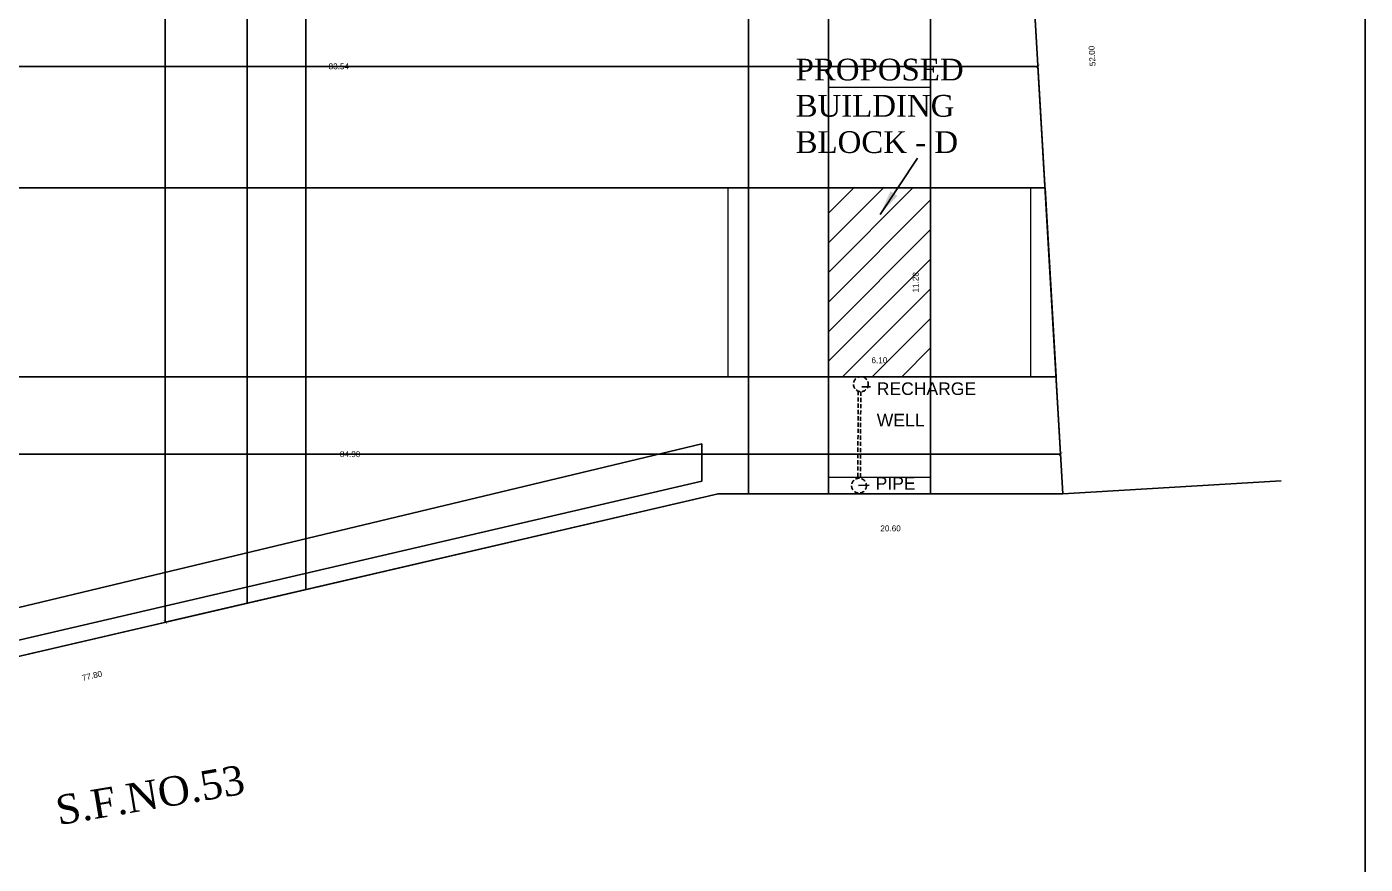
# Model space of a CAD drawing. Header units: metres. Extents: x 7359 to 7957, y 2407 to 2751.
# Drawn here: x 7447.5 to 7527.5, y 2457.1 to 2507.2 of the extents above; entities that cross this region are included whole.
import ezdxf

# ---------------------------------------------------------------- set-up
doc = ezdxf.new("R2010")
doc.units = ezdxf.units.M
doc.header["$MEASUREMENT"] = 0
doc.linetypes.add('DASHED2', pattern=[0.375, 0.25, -0.125])
for name, color, linetype in [('BLK_1_LVL_0_SIDE_SETBACK1', 171, 'Continuous'), ('BLK_3_LVL_0_REAR_SETBACK', 11, 'Continuous'), ('BLK_4_LVL_0_BLDG_FOOT_PRINT', 1, 'Continuous'), ('BLK_4_LVL_0_FRONT_SETBACK', 2, 'Continuous'), ('BLK_4_LVL_0_REAR_SETBACK', 11, 'Continuous'), ('BLK_4_LVL_0_SIDE_SETBACK1', 171, 'Continuous'), ('BLK_4_LVL_0_SIDE_SETBACK2', 102, 'Continuous'), ('BLK_5_LVL_0_SIDE_SETBACK1', 171, 'Continuous'), ('DISTANCE_BLK', 238, 'Continuous'), ('PLOT_BOUNDARY', 70, 'Continuous'), ('RWH', 130, 'Continuous')]:
    doc.layers.add(name, color=color, linetype=linetype)
doc.layers.add('BLK_4_INTERNAL_VEHICULAR_ACCESS', color=161, linetype='Continuous', lineweight=0)
doc.styles.get("Standard").update_dxf_attribs({"font": 'arial.ttf', "height": 0.35})
doc.dimstyles.new('Copy(2) of Standard', dxfattribs={"dimtxt": 0.3, "dimasz": 0.2, "dimexe": 0.18, "dimexo": 0.0625, "dimgap": 0.09, "dimtad": 0, "dimzin": 0, "dimdsep": 46, "dimtxsty": 'Standard', "dimblk": 'ARCHTICK', "dimcen": 0.09, "dimse1": 1, "dimse2": 1, "dimclrd": 251, "dimclrt": 1, "dimadec": 0, "dimazin": 0, "dimtfac": 1, "dimtofl": 0, "dimtmove": 0, "dimatfit": 3, "dimfxl": 0, "dimtolj": 1, "dimtzin": 0, "dimarcsym": 0})
doc.dimstyles.get("Standard").update_dxf_attribs({"dimtxt": 0.18, "dimasz": 0.18, "dimexe": 0.18, "dimexo": 0.0625, "dimgap": 0.09, "dimtad": 0, "dimtih": 1, "dimtoh": 1, "dimdec": 4, "dimzin": 0, "dimdsep": 46, "dimtxsty": 'Standard', "dimcen": 0.09, "dimadec": 0, "dimazin": 0, "dimtfac": 1, "dimtdec": 4, "dimtofl": 0, "dimtmove": 0, "dimatfit": 3, "dimfxl": 0, "dimtolj": 1, "dimtzin": 0, "dimarcsym": 0})
doc.dimstyles.new('STANDARD$0', dxfattribs={"dimtxt": 0.25, "dimasz": 0.18, "dimexe": 0.15, "dimexo": 0.15, "dimgap": 0.1, "dimtad": 0, "dimzin": 0, "dimdsep": 46, "dimtxsty": 'Standard', "dimblk": 'OBLIQUE', "dimcen": 0.0625, "dimdle": 0.02, "dimadec": 0, "dimazin": 0, "dimtfac": 1, "dimtix": 1, "dimtofl": 0, "dimtmove": 2, "dimatfit": 3, "dimldrblk": 'OBLIQUE', "dimfxl": 0, "dimtolj": 1, "dimtzin": 0, "dimarcsym": 0})

# ---------------------------------------------------------------- blocks, each defined once
blk = doc.blocks.new('*D146')
at = {"layer": 'Defpoints', "color": 0}
for p in [(7488.801, 2479.267), (7489.282, 2477.194), (7413.02, 2461.656)]:
    blk.add_point(p, dxfattribs=at)
at = {"color": 1, "insert": (7451.392, 2468.389), "char_height": 0.35, "attachment_point": 5, "rotation": 13.08271}
blk.add_mtext('\\A1;77.80', dxfattribs=at)
blk = doc.blocks.new('_ArchTick')
at = {"color": 0, "linetype": 'ByBlock', "const_width": 0.15}
blk.add_lwpolyline([(-0.5, -0.5), (0.5, 0.5)], dxfattribs=at)
blk = doc.blocks.new('*D158')
at = {"layer": 'Defpoints', "color": 0}
for p in [(7506.359, 2531.178), (7509.401, 2479.267), (7512.662, 2479.458)]:
    blk.add_point(p, dxfattribs=at)
at = {"color": 1, "insert": (7511.141, 2505.413), "char_height": 0.35, "attachment_point": 5, "rotation": 93.35344}
blk.add_mtext('\\A1;52.00', dxfattribs=at)
blk = doc.blocks.new('*D159')
at = {"layer": 'Defpoints', "color": 0}
for p in [(7488.801, 2479.267), (7509.401, 2479.267), (7509.401, 2477.194)]:
    blk.add_point(p, dxfattribs=at)
at = {"color": 1, "insert": (7499.101, 2477.194), "char_height": 0.35, "attachment_point": 5}
blk.add_mtext('\\A1;20.60', dxfattribs=at)
blk = doc.blocks.new('*D137')
at = {"layer": 'Defpoints', "color": 0}
for p in [(7495.384, 2487.236), (7495.384, 2486.254), (7501.484, 2486.254)]:
    blk.add_point(p, dxfattribs=at)
at = {"color": 0, "insert": (7498.434, 2487.236), "char_height": 0.35, "attachment_point": 5}
blk.add_mtext('\\A1;6.10', dxfattribs=at)
blk = doc.blocks.new('_Oblique')
at = {"color": 0, "lineweight": -2}
blk.add_line((-0.5, -0.5), (0.5, 0.5), dxfattribs=at)
blk = doc.blocks.new('*D138')
at = {"layer": 'Defpoints', "color": 0}
for p in [(7500.605, 2497.534), (7501.484, 2497.534), (7501.484, 2486.254)]:
    blk.add_point(p, dxfattribs=at)
at = {"color": 0, "insert": (7500.605, 2491.894), "char_height": 0.35, "attachment_point": 5, "rotation": 90}
blk.add_mtext('\\A1;11.28', dxfattribs=at)
blk = doc.blocks.new('*D176')
at = {"color": 251, "lineweight": -2}
for p, q in [((7455.769, 2562.655), (7455.769, 2517.803)), ((7455.769, 2471.591), (7455.769, 2516.442))]:
    blk.add_line(p, q, dxfattribs=at)
at = {"layer": 'Defpoints', "color": 0}
for p in [(7455.769, 2562.655), (7455.769, 2471.591), (7455.769, 2471.591)]:
    blk.add_point(p, dxfattribs=at)
at = {"color": 251, "lineweight": -2, "xscale": 0.2, "yscale": 0.2, "zscale": 0.2}
for p, rotation in [((7455.769, 2562.655), 90), ((7455.769, 2471.591), 270)]:
    blk.add_blockref('_ArchTick', p, dxfattribs=dict(at, rotation=rotation))
at = {"color": 1, "insert": (7455.769, 2517.123), "char_height": 0.35, "attachment_point": 5, "rotation": 90}
blk.add_mtext('\\A1;91.06', dxfattribs=at)
blk = doc.blocks.new('*D181')
at = {"color": 251, "lineweight": -2}
for p, q in [((7424.365, 2504.795), (7465.455, 2504.795)), ((7507.905, 2504.795), (7466.815, 2504.795))]:
    blk.add_line(p, q, dxfattribs=at)
at = {"layer": 'Defpoints', "color": 0}
for p in [(7424.365, 2504.795), (7507.905, 2504.795), (7507.905, 2504.795)]:
    blk.add_point(p, dxfattribs=at)
at = {"color": 251, "lineweight": -2, "xscale": 0.2, "yscale": 0.2, "zscale": 0.2, "rotation": 180}
blk.add_blockref('_ArchTick', (7424.365, 2504.795), dxfattribs=at)
at = {"color": 251, "lineweight": -2, "xscale": 0.2, "yscale": 0.2, "zscale": 0.2}
blk.add_blockref('_ArchTick', (7507.905, 2504.795), dxfattribs=at)
at = {"color": 1, "insert": (7466.135, 2504.795), "char_height": 0.35, "attachment_point": 5}
blk.add_mtext('\\A1;83.54', dxfattribs=at)
blk = doc.blocks.new('*D182')
at = {"color": 251, "lineweight": -2}
for p, q in [((7424.365, 2481.625), (7466.133, 2481.625)), ((7509.262, 2481.625), (7467.494, 2481.625))]:
    blk.add_line(p, q, dxfattribs=at)
at = {"layer": 'Defpoints', "color": 0}
for p in [(7424.365, 2481.625), (7509.262, 2481.625), (7509.262, 2481.625)]:
    blk.add_point(p, dxfattribs=at)
at = {"color": 251, "lineweight": -2, "xscale": 0.2, "yscale": 0.2, "zscale": 0.2, "rotation": 180}
blk.add_blockref('_ArchTick', (7424.365, 2481.625), dxfattribs=at)
at = {"color": 251, "lineweight": -2, "xscale": 0.2, "yscale": 0.2, "zscale": 0.2}
blk.add_blockref('_ArchTick', (7509.262, 2481.625), dxfattribs=at)
at = {"color": 1, "insert": (7466.813, 2481.625), "char_height": 0.35, "attachment_point": 5}
blk.add_mtext('\\A1;84.90', dxfattribs=at)

msp = doc.modelspace()

# ---------------------------------------------------------------- hatches: boundary and pattern name
h = msp.add_hatch()
h.set_pattern_fill('ANSI31', color=256, scale=10)
h.set_pattern_definition([(45, (-5475.8226, -1926.2707), (-0.88388348, 0.88388348), [])])
h.paths.add_polyline_path([(7501.48385, 2497.53406), (7495.38385, 2497.53406), (7495.38385, 2486.25406), (7501.48385, 2486.25406)])
h.paths.add_polyline_path([(7496.35084, 2485.88737), (7500.53549, 2485.88737), (7500.53549, 2488.56629), (7496.35084, 2488.56629)], flags=9)
h.paths.add_polyline_path([(7501.95379, 2489.23775), (7501.95379, 2494.43243), (7499.27487, 2494.43243), (7499.27487, 2489.23775)], flags=9)

# ---------------------------------------------------------------- linework, layer by layer
for p, q in [((7527.46041, 2734.45082), (7527.46041, 2412.45082)), ((7506.35882, 2531.17772), (7509.40056, 2479.26676)), ((7509.40056, 2479.26676), (7522.4422, 2480.03094)), ((7488.80056, 2479.26676), (7413.01992, 2461.65615)), ((7509.40056, 2479.26676), (7488.80056, 2479.26676))]:
    msp.add_line(p, q)
at = {"linetype": 'DASHED2'}
for p, q in [((7497.16923, 2485.3953), (7497.14243, 2480.18408)), ((7497.32157, 2485.36665), (7497.29492, 2480.18394))]:
    msp.add_line(p, q, dxfattribs=at)
msp.add_lwpolyline([(7495.38385, 2486.25406), (7495.38385, 2497.53406), (7501.48385, 2497.53406), (7501.48385, 2486.25406)], close=True)
for centre in [(7497.32614, 2485.81034), (7497.21826, 2479.7469)]:
    msp.add_circle(centre, 0.44371, dxfattribs=at)
at = {"layer": 'BLK_1_LVL_0_SIDE_SETBACK1', "color": 171}
msp.add_lwpolyline([(7455.76876, 2562.65536), (7490.61041, 2562.65536), (7490.61041, 2479.26676), (7488.80056, 2479.26676), (7455.76876, 2471.59052)], close=True, dxfattribs=at)
at = {"layer": 'BLK_3_LVL_0_REAR_SETBACK', "color": 11}
msp.add_lwpolyline([(7424.36451, 2504.79496), (7424.36451, 2481.62496), (7509.26238, 2481.62496), (7507.90473, 2504.79496)], close=True, dxfattribs=at)
at = {"layer": 'BLK_4_INTERNAL_VEHICULAR_ACCESS', "color": 171}
for points in [[(7495.38385, 2497.53406), (7501.48385, 2497.53406), (7501.48385, 2503.53406), (7495.38385, 2503.53406)], [(7489.38385, 2497.53406), (7489.38385, 2486.27326), (7495.38385, 2486.27326), (7495.38385, 2497.53406)], [(7501.48385, 2497.51486), (7501.48385, 2486.25406), (7507.48385, 2486.25406), (7507.48385, 2497.51486)], [(7495.38385, 2480.25406), (7501.48385, 2480.25406), (7501.48385, 2486.25406), (7495.38385, 2486.25406)]]:
    msp.add_lwpolyline(points, close=True, dxfattribs=at)
at = {"layer": 'BLK_4_LVL_0_BLDG_FOOT_PRINT', "color": 1}
msp.add_lwpolyline([(7495.38385, 2486.25406), (7495.38385, 2497.53406), (7501.48385, 2497.53406), (7501.48385, 2486.25406)], close=True, dxfattribs=at)
at = {"layer": 'BLK_4_LVL_0_FRONT_SETBACK', "color": 2}
msp.add_lwpolyline([(7495.38385, 2497.53406), (7495.38385, 2486.25406), (7389.03311, 2486.25406), (7391.50281, 2497.53406)], close=True, dxfattribs=at)
at = {"layer": 'BLK_4_LVL_0_REAR_SETBACK', "color": 11}
msp.add_lwpolyline([(7501.48385, 2497.53406), (7501.48385, 2486.25406), (7508.99114, 2486.25406), (7508.33018, 2497.53406)], close=True, dxfattribs=at)
at = {"layer": 'BLK_4_LVL_0_SIDE_SETBACK1', "color": 171}
msp.add_lwpolyline([(7495.38385, 2486.25406), (7501.48385, 2486.25406), (7501.48385, 2479.26676), (7495.38385, 2479.26676)], close=True, dxfattribs=at)
at = {"layer": 'BLK_4_LVL_0_SIDE_SETBACK2', "color": 102}
msp.add_lwpolyline([(7495.38385, 2497.53406), (7501.48385, 2497.53406), (7501.48385, 2663.46787), (7495.38385, 2666.06445)], close=True, dxfattribs=at)
at = {"layer": 'BLK_5_LVL_0_SIDE_SETBACK1', "color": 171}
msp.add_lwpolyline([(7460.65819, 2625.38772), (7464.16758, 2625.3871), (7464.16819, 2473.54246), (7460.65819, 2472.72677)], close=True, dxfattribs=at)
at = {"layer": 'DISTANCE_BLK', "color": 238}
msp.add_lwpolyline([(7495.38385, 2486.25406), (7495.38385, 2497.53406), (7501.48385, 2497.53406), (7501.48385, 2486.25406)], close=True, dxfattribs=at)
at = {"layer": 'PLOT_BOUNDARY', "linetype": 'ByBlock'}
msp.add_lwpolyline([(7420.46103, 2629.79604), (7450.57299, 2632.10032), (7453.6742, 2650.23709), (7466.94514, 2682.62354), (7478.70501, 2689.45475), (7474.75369, 2679.93813), (7472.79968, 2675.23198), (7490.78653, 2680.70128), (7488.80056, 2668.86676), (7512.53938, 2658.76187), (7516.41043, 2651.53311), (7515.60672, 2634.73822), (7514.95731, 2621.16786), (7506.35882, 2531.17772), (7509.40056, 2479.26676), (7488.80056, 2479.26676), (7413.01992, 2461.65615), (7383.11767, 2459.23627)], close=True, dxfattribs=at)
at = {"layer": 'RWH', "ltscale": 400}
msp.add_lwpolyline([(7385.11888, 2460.95002), (7384.7517, 2459.74722), (7412.42011, 2462.48008), (7487.82487, 2480.01145), (7487.82487, 2482.24038), (7412.34559, 2464.17158), (7385.11888, 2460.95002)], dxfattribs=at)

# ---------------------------------------------------------------- texts
at = {"insert": (7493.4281, 2505.25346), "char_height": 1.3, "attachment_point": 1}
msp.add_mtext_dynamic_manual_height_columns('{\\fTimes New Roman|b0|i0|c0|p18;PROPOSED \\PBUILDING\\PBLOCK - D}', width=12.0345321, gutter_width=1, heights=[0], dxfattribs=at)
at = {"char_height": 0.75, "width": 5.7543345, "attachment_point": 1, "line_spacing_factor": 1.5}
for s, insert in [('\\pt5.25;RECHARGE WELL', (7498.27689, 2485.91401)), ('PIPE', (7498.20846, 2480.2597))]:
    msp.add_mtext(s, dxfattribs=dict(at, insert=insert))
at = {"insert": (7449.10306, 2461.19366), "char_height": 1.75, "attachment_point": 1, "rotation": 9.5858827}
msp.add_mtext_dynamic_manual_height_columns('{\\fTimes New Roman|b0|i0|c0|p18;S.F.NO.53}', width=12.0345321, gutter_width=1, heights=[0], dxfattribs=at)

# ---------------------------------------------------------------- dimensions: what is measured, and where the dimension line sits
for p1, p2, distance, dimstyle, override, picture, middle in [((7455.7688, 2562.65517), (7455.76876, 2471.59052), 0, 'Copy(2) of Standard', {"dimtxt": 1, "dimpost": '\\X'}, '*D176', (7455.76876, 2517.12284)), ((7506.35882, 2531.17772), (7509.40056, 2479.26676), 3.26739, 'Copy(2) of Standard', {"dimtxt": 1.8, "dimpost": '\\X', "dimsd1": 1, "dimsd2": 1}, '*D158', (7511.14149, 2505.41336)), ((7424.36451, 2504.79496), (7507.90473, 2504.79496), 0, 'Copy(2) of Standard', {"dimtxt": 1, "dimpost": '\\X'}, '*D181', (7466.13462, 2504.79496)), ((7501.48385, 2486.25406), (7501.48385, 2497.53406), 0.87884, 'STANDARD$0', {"dimtxt": 1, "dimse1": 1, "dimse2": 1, "dimsd1": 1, "dimsd2": 1}, '*D138', (7500.60502, 2491.89406)), ((7501.48385, 2486.25406), (7495.38385, 2486.25406), -0.98208, 'STANDARD$0', {"dimtxt": 1, "dimse1": 1, "dimse2": 1, "dimsd1": 1, "dimsd2": 1}, '*D137', (7498.43385, 2487.23614)), ((7424.36451, 2481.62496), (7509.26238, 2481.62496), 0, 'Copy(2) of Standard', {"dimtxt": 1, "dimpost": '\\X'}, '*D182', (7466.81345, 2481.62496)), ((7413.01992, 2461.65615), (7488.80056, 2479.26676), -2.12765, 'Copy(2) of Standard', {"dimtxt": 1.8, "dimpost": '\\X', "dimsd1": 1, "dimsd2": 1}, '*D146', (7451.39185, 2468.38903)), ((7488.80056, 2479.26676), (7509.40056, 2479.26676), -2.07242, 'Copy(2) of Standard', {"dimtxt": 1.8, "dimpost": '\\X', "dimsd1": 1, "dimsd2": 1}, '*D159', (7499.10056, 2477.19434))]:
    dim = msp.add_aligned_dim(p1=p1, p2=p2, distance=distance, dimstyle=dimstyle, override=override)
    dim.commit()
    dim.dimension.update_dxf_attribs({"geometry": picture, "text_midpoint": middle})

# ---------------------------------------------------------------- leaders
for points, override in [([(7498.47061, 2495.95057), (7500.70228, 2499.30307)], {"dimtxt": 0.4, "dimasz": 1.5, "dimfxl": 0.15, "dimfxlon": 1}), ([(7497.38078, 2485.66053), (7497.89687, 2485.65526)], {"dimtxt": 0.4, "dimgap": 0.09, "dimtad": 0, "dimfxl": 0.15, "dimfxlon": 1}), ([(7497.18643, 2479.7505), (7497.82989, 2479.77021)], {"dimtxt": 0.4, "dimgap": 0.09, "dimtad": 0, "dimfxl": 0.15, "dimfxlon": 1})]:
    msp.add_leader(points, dimstyle='Standard', override=override)

doc.saveas('drawing.dxf')
